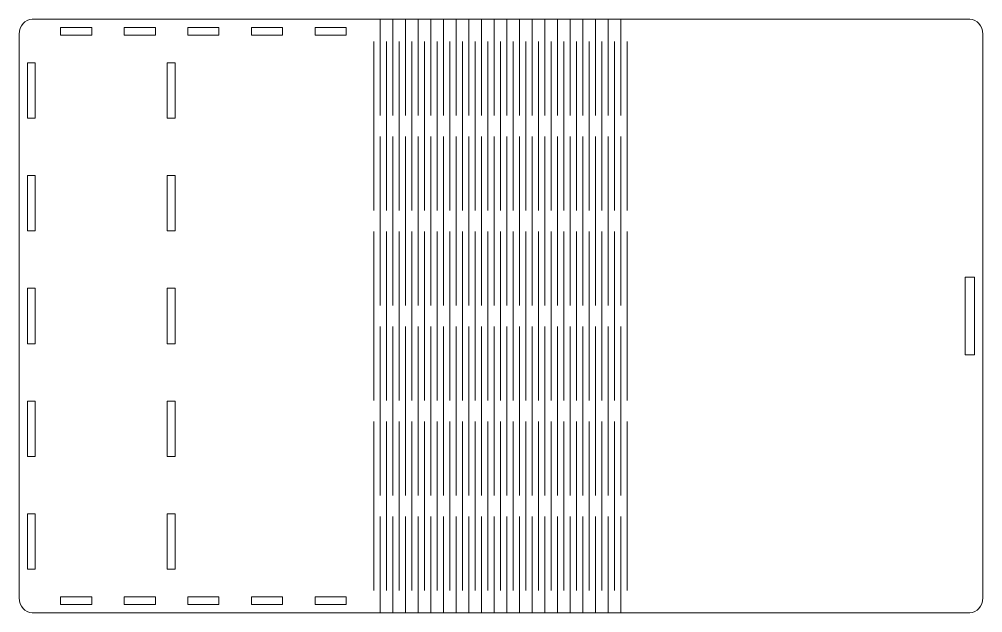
# Model space of a CAD drawing. Header units: millimetres. Extents: x -632 to 502, y -268 to 447.
# Drawn here: x -632 to -108, y 121 to 443 of the extents above; entities that cross this region are included whole.
import ezdxf

# ---------------------------------------------------------------- set-up
doc = ezdxf.new("R2010")
doc.units = ezdxf.units.MM
doc.header["$MEASUREMENT"] = 0
doc.layers.add('layer 1', color=7, linetype='Continuous')

msp = doc.modelspace()

# ---------------------------------------------------------------- linework, layer by layer
at = {"layer": 'layer 1', "color": 240, "lineweight": 9}
for points, knots in [([(-624.6779, 443.3076), (-624.6779, 443.3076), (-115.3675, 443.3076), (-115.3675, 443.3076), (-115.3675, 443.3076), (-111.5175, 443.3076), (-108.3675, 439.6979), (-108.3675, 435.287), (-108.3675, 435.287), (-108.3675, 435.287), (-108.3675, 296.6055), (-108.3675, 296.6055), (-108.3675, 296.6055), (-108.3675, 296.6055), (-108.3675, 129.1282), (-108.3675, 129.1282), (-108.3675, 129.1282), (-108.3675, 124.7173), (-111.5179, 121.1076), (-115.3675, 121.1076), (-115.3675, 121.1076), (-115.3675, 121.1076), (-624.6779, 121.1076), (-624.6779, 121.1076), (-624.6779, 121.1076), (-628.5275, 121.1076), (-631.6779, 124.7169), (-631.6779, 129.1282), (-631.6779, 129.1282), (-631.6779, 129.1282), (-631.6779, 313.2799), (-631.6779, 313.2799), (-631.6779, 313.2799), (-631.6779, 313.2799), (-631.6779, 435.287), (-631.6779, 435.287), (-631.6779, 435.287), (-631.6779, 439.6983), (-628.5279, 443.3076), (-624.6779, 443.3076)], [0, 0, 0, 0, 0.09090909, 0.09090909, 0.09090909, 0.09090909, 0.18181818, 0.18181818, 0.18181818, 0.18181818, 0.27272727, 0.27272727, 0.27272727, 0.27272727, 0.36363636, 0.36363636, 0.36363636, 0.36363636, 0.45454545, 0.45454545, 0.45454545, 0.45454545, 0.54545455, 0.54545455, 0.54545455, 0.54545455, 0.63636364, 0.63636364, 0.63636364, 0.63636364, 0.72727273, 0.72727273, 0.72727273, 0.72727273, 0.81818182, 0.81818182, 0.81818182, 0.81818182, 1, 1, 1, 1]), ([(-435.7204, 391.0589), (-435.7204, 391.0589), (-435.7204, 443.3076), (-435.7204, 443.3076), (-435.7204, 443.3076), (-435.7204, 443.3076), (-435.7204, 391.0589), (-435.7204, 391.0589)], [0, 0, 0, 0, 0.33333333, 0.33333333, 0.33333333, 0.33333333, 1, 1, 1, 1]), ([(-428.8352, 391.0589), (-428.8352, 391.0589), (-428.8352, 443.3076), (-428.8352, 443.3076), (-428.8352, 443.3076), (-428.8352, 443.3076), (-428.8352, 391.0589), (-428.8352, 391.0589)], [0, 0, 0, 0, 0.33333333, 0.33333333, 0.33333333, 0.33333333, 1, 1, 1, 1]), ([(-421.9499, 391.0589), (-421.9499, 391.0589), (-421.9499, 443.3076), (-421.9499, 443.3076), (-421.9499, 443.3076), (-421.9499, 443.3076), (-421.9499, 391.0589), (-421.9499, 391.0589)], [0, 0, 0, 0, 0.33333333, 0.33333333, 0.33333333, 0.33333333, 1, 1, 1, 1]), ([(-415.0647, 391.0589), (-415.0647, 391.0589), (-415.0647, 443.3076), (-415.0647, 443.3076), (-415.0647, 443.3076), (-415.0647, 443.3076), (-415.0647, 391.0589), (-415.0647, 391.0589)], [0, 0, 0, 0, 0.33333333, 0.33333333, 0.33333333, 0.33333333, 1, 1, 1, 1]), ([(-408.1794, 391.0589), (-408.1794, 391.0589), (-408.1794, 443.3076), (-408.1794, 443.3076), (-408.1794, 443.3076), (-408.1794, 443.3076), (-408.1794, 391.0589), (-408.1794, 391.0589)], [0, 0, 0, 0, 0.33333333, 0.33333333, 0.33333333, 0.33333333, 1, 1, 1, 1]), ([(-401.2942, 391.0589), (-401.2942, 391.0589), (-401.2942, 443.3076), (-401.2942, 443.3076), (-401.2942, 443.3076), (-401.2942, 443.3076), (-401.2942, 391.0589), (-401.2942, 391.0589)], [0, 0, 0, 0, 0.33333333, 0.33333333, 0.33333333, 0.33333333, 1, 1, 1, 1]), ([(-394.4088, 391.0589), (-394.4088, 391.0589), (-394.4088, 443.3076), (-394.4088, 443.3076), (-394.4088, 443.3076), (-394.4088, 443.3076), (-394.4088, 391.0589), (-394.4088, 391.0589)], [0, 0, 0, 0, 0.33333333, 0.33333333, 0.33333333, 0.33333333, 1, 1, 1, 1]), ([(-387.5236, 391.0589), (-387.5236, 391.0589), (-387.5236, 443.3076), (-387.5236, 443.3076), (-387.5236, 443.3076), (-387.5236, 443.3076), (-387.5236, 391.0589), (-387.5236, 391.0589)], [0, 0, 0, 0, 0.33333333, 0.33333333, 0.33333333, 0.33333333, 1, 1, 1, 1]), ([(-380.6383, 391.0589), (-380.6383, 391.0589), (-380.6383, 443.3076), (-380.6383, 443.3076), (-380.6383, 443.3076), (-380.6383, 443.3076), (-380.6383, 391.0589), (-380.6383, 391.0589)], [0, 0, 0, 0, 0.33333333, 0.33333333, 0.33333333, 0.33333333, 1, 1, 1, 1]), ([(-373.7531, 391.0589), (-373.7531, 391.0589), (-373.7531, 443.3076), (-373.7531, 443.3076), (-373.7531, 443.3076), (-373.7531, 443.3076), (-373.7531, 391.0589), (-373.7531, 391.0589)], [0, 0, 0, 0, 0.33333333, 0.33333333, 0.33333333, 0.33333333, 1, 1, 1, 1]), ([(-366.8679, 391.0589), (-366.8679, 391.0589), (-366.8679, 443.3076), (-366.8679, 443.3076), (-366.8679, 443.3076), (-366.8679, 443.3076), (-366.8679, 391.0589), (-366.8679, 391.0589)], [0, 0, 0, 0, 0.33333333, 0.33333333, 0.33333333, 0.33333333, 1, 1, 1, 1]), ([(-359.9826, 391.0589), (-359.9826, 391.0589), (-359.9826, 443.3076), (-359.9826, 443.3076), (-359.9826, 443.3076), (-359.9826, 443.3076), (-359.9826, 391.0589), (-359.9826, 391.0589)], [0, 0, 0, 0, 0.33333333, 0.33333333, 0.33333333, 0.33333333, 1, 1, 1, 1]), ([(-353.0974, 391.0589), (-353.0974, 391.0589), (-353.0974, 443.3076), (-353.0974, 443.3076), (-353.0974, 443.3076), (-353.0974, 443.3076), (-353.0974, 391.0589), (-353.0974, 391.0589)], [0, 0, 0, 0, 0.33333333, 0.33333333, 0.33333333, 0.33333333, 1, 1, 1, 1]), ([(-346.212, 391.0589), (-346.212, 391.0589), (-346.212, 443.3076), (-346.212, 443.3076), (-346.212, 443.3076), (-346.212, 443.3076), (-346.212, 391.0589), (-346.212, 391.0589)], [0, 0, 0, 0, 0.33333333, 0.33333333, 0.33333333, 0.33333333, 1, 1, 1, 1]), ([(-339.3268, 391.0589), (-339.3268, 391.0589), (-339.3268, 443.3076), (-339.3268, 443.3076), (-339.3268, 443.3076), (-339.3268, 443.3076), (-339.3268, 391.0589), (-339.3268, 391.0589)], [0, 0, 0, 0, 0.33333333, 0.33333333, 0.33333333, 0.33333333, 1, 1, 1, 1]), ([(-332.4415, 391.0589), (-332.4415, 391.0589), (-332.4415, 443.3076), (-332.4415, 443.3076), (-332.4415, 443.3076), (-332.4415, 443.3076), (-332.4415, 391.0589), (-332.4415, 391.0589)], [0, 0, 0, 0, 0.33333333, 0.33333333, 0.33333333, 0.33333333, 1, 1, 1, 1]), ([(-325.5563, 391.0589), (-325.5563, 391.0589), (-325.5563, 443.3076), (-325.5563, 443.3076), (-325.5563, 443.3076), (-325.5563, 443.3076), (-325.5563, 391.0589), (-325.5563, 391.0589)], [0, 0, 0, 0, 0.33333333, 0.33333333, 0.33333333, 0.33333333, 1, 1, 1, 1]), ([(-318.671, 391.0589), (-318.671, 391.0589), (-318.671, 443.3076), (-318.671, 443.3076), (-318.671, 443.3076), (-318.671, 443.3076), (-318.671, 391.0589), (-318.671, 391.0589)], [0, 0, 0, 0, 0.33333333, 0.33333333, 0.33333333, 0.33333333, 1, 1, 1, 1]), ([(-311.7858, 391.0589), (-311.7858, 391.0589), (-311.7858, 443.3076), (-311.7858, 443.3076), (-311.7858, 443.3076), (-311.7858, 443.3076), (-311.7858, 391.0589), (-311.7858, 391.0589)], [0, 0, 0, 0, 0.33333333, 0.33333333, 0.33333333, 0.33333333, 1, 1, 1, 1]), ([(-304.9006, 391.0589), (-304.9006, 391.0589), (-304.9006, 443.3076), (-304.9006, 443.3076), (-304.9006, 443.3076), (-304.9006, 443.3076), (-304.9006, 391.0589), (-304.9006, 391.0589)], [0, 0, 0, 0, 0.33333333, 0.33333333, 0.33333333, 0.33333333, 1, 1, 1, 1]), ([(-592.3099, 438.9076), (-592.3099, 438.9076), (-592.3099, 434.7076), (-592.3099, 434.7076), (-592.3099, 434.7076), (-592.3099, 434.7076), (-609.224, 434.7076), (-609.224, 434.7076), (-609.224, 434.7076), (-609.224, 434.7076), (-609.224, 438.9076), (-609.224, 438.9076), (-609.224, 438.9076), (-609.224, 438.9076), (-592.3099, 438.9076), (-592.3099, 438.9076)], [0, 0, 0, 0, 0.2, 0.2, 0.2, 0.2, 0.4, 0.4, 0.4, 0.4, 0.6, 0.6, 0.6, 0.6, 1, 1, 1, 1]), ([(-557.762, 438.9076), (-557.762, 438.9076), (-557.762, 434.7076), (-557.762, 434.7076), (-557.762, 434.7076), (-557.762, 434.7076), (-574.6761, 434.7076), (-574.6761, 434.7076), (-574.6761, 434.7076), (-574.6761, 434.7076), (-574.6761, 438.9076), (-574.6761, 438.9076), (-574.6761, 438.9076), (-574.6761, 438.9076), (-557.762, 438.9076), (-557.762, 438.9076)], [0, 0, 0, 0, 0.2, 0.2, 0.2, 0.2, 0.4, 0.4, 0.4, 0.4, 0.6, 0.6, 0.6, 0.6, 1, 1, 1, 1]), ([(-523.214, 438.9076), (-523.214, 438.9076), (-523.214, 434.7076), (-523.214, 434.7076), (-523.214, 434.7076), (-523.214, 434.7076), (-540.1281, 434.7076), (-540.1281, 434.7076), (-540.1281, 434.7076), (-540.1281, 434.7076), (-540.1281, 438.9076), (-540.1281, 438.9076), (-540.1281, 438.9076), (-540.1281, 438.9076), (-523.214, 438.9076), (-523.214, 438.9076)], [0, 0, 0, 0, 0.2, 0.2, 0.2, 0.2, 0.4, 0.4, 0.4, 0.4, 0.6, 0.6, 0.6, 0.6, 1, 1, 1, 1]), ([(-488.6661, 438.9076), (-488.6661, 438.9076), (-488.6661, 434.7076), (-488.6661, 434.7076), (-488.6661, 434.7076), (-488.6661, 434.7076), (-505.5802, 434.7076), (-505.5802, 434.7076), (-505.5802, 434.7076), (-505.5802, 434.7076), (-505.5802, 438.9076), (-505.5802, 438.9076), (-505.5802, 438.9076), (-505.5802, 438.9076), (-488.6661, 438.9076), (-488.6661, 438.9076)], [0, 0, 0, 0, 0.2, 0.2, 0.2, 0.2, 0.4, 0.4, 0.4, 0.4, 0.6, 0.6, 0.6, 0.6, 1, 1, 1, 1]), ([(-454.1181, 438.9076), (-454.1181, 438.9076), (-454.1181, 434.7076), (-454.1181, 434.7076), (-454.1181, 434.7076), (-454.1181, 434.7076), (-471.0322, 434.7076), (-471.0322, 434.7076), (-471.0322, 434.7076), (-471.0322, 434.7076), (-471.0322, 438.9076), (-471.0322, 438.9076), (-471.0322, 438.9076), (-471.0322, 438.9076), (-454.1181, 438.9076), (-454.1181, 438.9076)], [0, 0, 0, 0, 0.2, 0.2, 0.2, 0.2, 0.4, 0.4, 0.4, 0.4, 0.6, 0.6, 0.6, 0.6, 1, 1, 1, 1]), ([(-439.1631, 339.4978), (-439.1631, 339.4978), (-439.1631, 431.1621), (-439.1631, 431.1621), (-439.1631, 431.1621), (-439.1631, 431.1621), (-439.1631, 339.4978), (-439.1631, 339.4978)], [0, 0, 0, 0, 0.33333333, 0.33333333, 0.33333333, 0.33333333, 1, 1, 1, 1]), ([(-432.2778, 339.4978), (-432.2778, 339.4978), (-432.2778, 431.1621), (-432.2778, 431.1621), (-432.2778, 431.1621), (-432.2778, 431.1621), (-432.2778, 339.4978), (-432.2778, 339.4978)], [0, 0, 0, 0, 0.33333333, 0.33333333, 0.33333333, 0.33333333, 1, 1, 1, 1]), ([(-425.3926, 339.4978), (-425.3926, 339.4978), (-425.3926, 431.1621), (-425.3926, 431.1621), (-425.3926, 431.1621), (-425.3926, 431.1621), (-425.3926, 339.4978), (-425.3926, 339.4978)], [0, 0, 0, 0, 0.33333333, 0.33333333, 0.33333333, 0.33333333, 1, 1, 1, 1]), ([(-418.5073, 339.4978), (-418.5073, 339.4978), (-418.5073, 431.1621), (-418.5073, 431.1621), (-418.5073, 431.1621), (-418.5073, 431.1621), (-418.5073, 339.4978), (-418.5073, 339.4978)], [0, 0, 0, 0, 0.33333333, 0.33333333, 0.33333333, 0.33333333, 1, 1, 1, 1]), ([(-411.6221, 339.4978), (-411.6221, 339.4978), (-411.6221, 431.1621), (-411.6221, 431.1621), (-411.6221, 431.1621), (-411.6221, 431.1621), (-411.6221, 339.4978), (-411.6221, 339.4978)], [0, 0, 0, 0, 0.33333333, 0.33333333, 0.33333333, 0.33333333, 1, 1, 1, 1]), ([(-404.7368, 339.4978), (-404.7368, 339.4978), (-404.7368, 431.1621), (-404.7368, 431.1621), (-404.7368, 431.1621), (-404.7368, 431.1621), (-404.7368, 339.4978), (-404.7368, 339.4978)], [0, 0, 0, 0, 0.33333333, 0.33333333, 0.33333333, 0.33333333, 1, 1, 1, 1]), ([(-397.8516, 339.4978), (-397.8516, 339.4978), (-397.8516, 431.1621), (-397.8516, 431.1621), (-397.8516, 431.1621), (-397.8516, 431.1621), (-397.8516, 339.4978), (-397.8516, 339.4978)], [0, 0, 0, 0, 0.33333333, 0.33333333, 0.33333333, 0.33333333, 1, 1, 1, 1]), ([(-390.9662, 339.4978), (-390.9662, 339.4978), (-390.9662, 431.1621), (-390.9662, 431.1621), (-390.9662, 431.1621), (-390.9662, 431.1621), (-390.9662, 339.4978), (-390.9662, 339.4978)], [0, 0, 0, 0, 0.33333333, 0.33333333, 0.33333333, 0.33333333, 1, 1, 1, 1]), ([(-384.081, 339.4978), (-384.081, 339.4978), (-384.081, 431.1621), (-384.081, 431.1621), (-384.081, 431.1621), (-384.081, 431.1621), (-384.081, 339.4978), (-384.081, 339.4978)], [0, 0, 0, 0, 0.33333333, 0.33333333, 0.33333333, 0.33333333, 1, 1, 1, 1]), ([(-377.1957, 339.4978), (-377.1957, 339.4978), (-377.1957, 431.1621), (-377.1957, 431.1621), (-377.1957, 431.1621), (-377.1957, 431.1621), (-377.1957, 339.4978), (-377.1957, 339.4978)], [0, 0, 0, 0, 0.33333333, 0.33333333, 0.33333333, 0.33333333, 1, 1, 1, 1]), ([(-370.3105, 339.4978), (-370.3105, 339.4978), (-370.3105, 431.1621), (-370.3105, 431.1621), (-370.3105, 431.1621), (-370.3105, 431.1621), (-370.3105, 339.4978), (-370.3105, 339.4978)], [0, 0, 0, 0, 0.33333333, 0.33333333, 0.33333333, 0.33333333, 1, 1, 1, 1]), ([(-363.4253, 339.4978), (-363.4253, 339.4978), (-363.4253, 431.1621), (-363.4253, 431.1621), (-363.4253, 431.1621), (-363.4253, 431.1621), (-363.4253, 339.4978), (-363.4253, 339.4978)], [0, 0, 0, 0, 0.33333333, 0.33333333, 0.33333333, 0.33333333, 1, 1, 1, 1]), ([(-356.54, 339.4978), (-356.54, 339.4978), (-356.54, 431.1621), (-356.54, 431.1621), (-356.54, 431.1621), (-356.54, 431.1621), (-356.54, 339.4978), (-356.54, 339.4978)], [0, 0, 0, 0, 0.33333333, 0.33333333, 0.33333333, 0.33333333, 1, 1, 1, 1]), ([(-349.6548, 339.4978), (-349.6548, 339.4978), (-349.6548, 431.1621), (-349.6548, 431.1621), (-349.6548, 431.1621), (-349.6548, 431.1621), (-349.6548, 339.4978), (-349.6548, 339.4978)], [0, 0, 0, 0, 0.33333333, 0.33333333, 0.33333333, 0.33333333, 1, 1, 1, 1]), ([(-342.7694, 339.4978), (-342.7694, 339.4978), (-342.7694, 431.1621), (-342.7694, 431.1621), (-342.7694, 431.1621), (-342.7694, 431.1621), (-342.7694, 339.4978), (-342.7694, 339.4978)], [0, 0, 0, 0, 0.33333333, 0.33333333, 0.33333333, 0.33333333, 1, 1, 1, 1]), ([(-335.8842, 339.4978), (-335.8842, 339.4978), (-335.8842, 431.1621), (-335.8842, 431.1621), (-335.8842, 431.1621), (-335.8842, 431.1621), (-335.8842, 339.4978), (-335.8842, 339.4978)], [0, 0, 0, 0, 0.33333333, 0.33333333, 0.33333333, 0.33333333, 1, 1, 1, 1]), ([(-328.9989, 339.4978), (-328.9989, 339.4978), (-328.9989, 431.1621), (-328.9989, 431.1621), (-328.9989, 431.1621), (-328.9989, 431.1621), (-328.9989, 339.4978), (-328.9989, 339.4978)], [0, 0, 0, 0, 0.33333333, 0.33333333, 0.33333333, 0.33333333, 1, 1, 1, 1]), ([(-322.1137, 339.4978), (-322.1137, 339.4978), (-322.1137, 431.1621), (-322.1137, 431.1621), (-322.1137, 431.1621), (-322.1137, 431.1621), (-322.1137, 339.4978), (-322.1137, 339.4978)], [0, 0, 0, 0, 0.33333333, 0.33333333, 0.33333333, 0.33333333, 1, 1, 1, 1]), ([(-315.2284, 339.4978), (-315.2284, 339.4978), (-315.2284, 431.1621), (-315.2284, 431.1621), (-315.2284, 431.1621), (-315.2284, 431.1621), (-315.2284, 339.4978), (-315.2284, 339.4978)], [0, 0, 0, 0, 0.33333333, 0.33333333, 0.33333333, 0.33333333, 1, 1, 1, 1]), ([(-308.3432, 339.4978), (-308.3432, 339.4978), (-308.3432, 431.1621), (-308.3432, 431.1621), (-308.3432, 431.1621), (-308.3432, 431.1621), (-308.3432, 339.4978), (-308.3432, 339.4978)], [0, 0, 0, 0, 0.33333333, 0.33333333, 0.33333333, 0.33333333, 1, 1, 1, 1]), ([(-301.4579, 339.4978), (-301.4579, 339.4978), (-301.4579, 431.1621), (-301.4579, 431.1621), (-301.4579, 431.1621), (-301.4579, 431.1621), (-301.4579, 339.4978), (-301.4579, 339.4978)], [0, 0, 0, 0, 0.33333333, 0.33333333, 0.33333333, 0.33333333, 1, 1, 1, 1]), ([(-627.2779, 419.7076), (-627.2779, 419.7076), (-623.0779, 419.7076), (-623.0779, 419.7076), (-623.0779, 419.7076), (-623.0779, 419.7076), (-623.0779, 389.593), (-623.0779, 389.593), (-623.0779, 389.593), (-623.0779, 389.593), (-627.2779, 389.593), (-627.2779, 389.593), (-627.2779, 389.593), (-627.2779, 389.593), (-627.2779, 419.7076), (-627.2779, 419.7076)], [0, 0, 0, 0, 0.2, 0.2, 0.2, 0.2, 0.4, 0.4, 0.4, 0.4, 0.6, 0.6, 0.6, 0.6, 1, 1, 1, 1]), ([(-551.2749, 419.7076), (-551.2749, 419.7076), (-547.0749, 419.7076), (-547.0749, 419.7076), (-547.0749, 419.7076), (-547.0749, 419.7076), (-547.0749, 389.593), (-547.0749, 389.593), (-547.0749, 389.593), (-547.0749, 389.593), (-551.2749, 389.593), (-551.2749, 389.593), (-551.2749, 389.593), (-551.2749, 389.593), (-551.2749, 419.7076), (-551.2749, 419.7076)], [0, 0, 0, 0, 0.2, 0.2, 0.2, 0.2, 0.4, 0.4, 0.4, 0.4, 0.6, 0.6, 0.6, 0.6, 1, 1, 1, 1]), ([(-435.7204, 287.9366), (-435.7204, 287.9366), (-435.7204, 379.6009), (-435.7204, 379.6009), (-435.7204, 379.6009), (-435.7204, 379.6009), (-435.7204, 287.9366), (-435.7204, 287.9366)], [0, 0, 0, 0, 0.33333333, 0.33333333, 0.33333333, 0.33333333, 1, 1, 1, 1]), ([(-428.8352, 287.9366), (-428.8352, 287.9366), (-428.8352, 379.6009), (-428.8352, 379.6009), (-428.8352, 379.6009), (-428.8352, 379.6009), (-428.8352, 287.9366), (-428.8352, 287.9366)], [0, 0, 0, 0, 0.33333333, 0.33333333, 0.33333333, 0.33333333, 1, 1, 1, 1]), ([(-421.9499, 287.9366), (-421.9499, 287.9366), (-421.9499, 379.6009), (-421.9499, 379.6009), (-421.9499, 379.6009), (-421.9499, 379.6009), (-421.9499, 287.9366), (-421.9499, 287.9366)], [0, 0, 0, 0, 0.33333333, 0.33333333, 0.33333333, 0.33333333, 1, 1, 1, 1]), ([(-415.0647, 287.9366), (-415.0647, 287.9366), (-415.0647, 379.6009), (-415.0647, 379.6009), (-415.0647, 379.6009), (-415.0647, 379.6009), (-415.0647, 287.9366), (-415.0647, 287.9366)], [0, 0, 0, 0, 0.33333333, 0.33333333, 0.33333333, 0.33333333, 1, 1, 1, 1]), ([(-408.1794, 287.9366), (-408.1794, 287.9366), (-408.1794, 379.6009), (-408.1794, 379.6009), (-408.1794, 379.6009), (-408.1794, 379.6009), (-408.1794, 287.9366), (-408.1794, 287.9366)], [0, 0, 0, 0, 0.33333333, 0.33333333, 0.33333333, 0.33333333, 1, 1, 1, 1]), ([(-401.2942, 287.9366), (-401.2942, 287.9366), (-401.2942, 379.6009), (-401.2942, 379.6009), (-401.2942, 379.6009), (-401.2942, 379.6009), (-401.2942, 287.9366), (-401.2942, 287.9366)], [0, 0, 0, 0, 0.33333333, 0.33333333, 0.33333333, 0.33333333, 1, 1, 1, 1]), ([(-394.4088, 287.9366), (-394.4088, 287.9366), (-394.4088, 379.6009), (-394.4088, 379.6009), (-394.4088, 379.6009), (-394.4088, 379.6009), (-394.4088, 287.9366), (-394.4088, 287.9366)], [0, 0, 0, 0, 0.33333333, 0.33333333, 0.33333333, 0.33333333, 1, 1, 1, 1]), ([(-387.5236, 287.9366), (-387.5236, 287.9366), (-387.5236, 379.6009), (-387.5236, 379.6009), (-387.5236, 379.6009), (-387.5236, 379.6009), (-387.5236, 287.9366), (-387.5236, 287.9366)], [0, 0, 0, 0, 0.33333333, 0.33333333, 0.33333333, 0.33333333, 1, 1, 1, 1]), ([(-380.6383, 287.9366), (-380.6383, 287.9366), (-380.6383, 379.6009), (-380.6383, 379.6009), (-380.6383, 379.6009), (-380.6383, 379.6009), (-380.6383, 287.9366), (-380.6383, 287.9366)], [0, 0, 0, 0, 0.33333333, 0.33333333, 0.33333333, 0.33333333, 1, 1, 1, 1]), ([(-373.7531, 287.9366), (-373.7531, 287.9366), (-373.7531, 379.6009), (-373.7531, 379.6009), (-373.7531, 379.6009), (-373.7531, 379.6009), (-373.7531, 287.9366), (-373.7531, 287.9366)], [0, 0, 0, 0, 0.33333333, 0.33333333, 0.33333333, 0.33333333, 1, 1, 1, 1]), ([(-366.8679, 287.9366), (-366.8679, 287.9366), (-366.8679, 379.6009), (-366.8679, 379.6009), (-366.8679, 379.6009), (-366.8679, 379.6009), (-366.8679, 287.9366), (-366.8679, 287.9366)], [0, 0, 0, 0, 0.33333333, 0.33333333, 0.33333333, 0.33333333, 1, 1, 1, 1]), ([(-359.9826, 287.9366), (-359.9826, 287.9366), (-359.9826, 379.6009), (-359.9826, 379.6009), (-359.9826, 379.6009), (-359.9826, 379.6009), (-359.9826, 287.9366), (-359.9826, 287.9366)], [0, 0, 0, 0, 0.33333333, 0.33333333, 0.33333333, 0.33333333, 1, 1, 1, 1]), ([(-353.0974, 287.9366), (-353.0974, 287.9366), (-353.0974, 379.6009), (-353.0974, 379.6009), (-353.0974, 379.6009), (-353.0974, 379.6009), (-353.0974, 287.9366), (-353.0974, 287.9366)], [0, 0, 0, 0, 0.33333333, 0.33333333, 0.33333333, 0.33333333, 1, 1, 1, 1]), ([(-346.212, 287.9366), (-346.212, 287.9366), (-346.212, 379.6009), (-346.212, 379.6009), (-346.212, 379.6009), (-346.212, 379.6009), (-346.212, 287.9366), (-346.212, 287.9366)], [0, 0, 0, 0, 0.33333333, 0.33333333, 0.33333333, 0.33333333, 1, 1, 1, 1]), ([(-339.3268, 287.9366), (-339.3268, 287.9366), (-339.3268, 379.6009), (-339.3268, 379.6009), (-339.3268, 379.6009), (-339.3268, 379.6009), (-339.3268, 287.9366), (-339.3268, 287.9366)], [0, 0, 0, 0, 0.33333333, 0.33333333, 0.33333333, 0.33333333, 1, 1, 1, 1]), ([(-332.4415, 287.9366), (-332.4415, 287.9366), (-332.4415, 379.6009), (-332.4415, 379.6009), (-332.4415, 379.6009), (-332.4415, 379.6009), (-332.4415, 287.9366), (-332.4415, 287.9366)], [0, 0, 0, 0, 0.33333333, 0.33333333, 0.33333333, 0.33333333, 1, 1, 1, 1]), ([(-325.5563, 287.9366), (-325.5563, 287.9366), (-325.5563, 379.6009), (-325.5563, 379.6009), (-325.5563, 379.6009), (-325.5563, 379.6009), (-325.5563, 287.9366), (-325.5563, 287.9366)], [0, 0, 0, 0, 0.33333333, 0.33333333, 0.33333333, 0.33333333, 1, 1, 1, 1]), ([(-318.671, 287.9366), (-318.671, 287.9366), (-318.671, 379.6009), (-318.671, 379.6009), (-318.671, 379.6009), (-318.671, 379.6009), (-318.671, 287.9366), (-318.671, 287.9366)], [0, 0, 0, 0, 0.33333333, 0.33333333, 0.33333333, 0.33333333, 1, 1, 1, 1]), ([(-311.7858, 287.9366), (-311.7858, 287.9366), (-311.7858, 379.6009), (-311.7858, 379.6009), (-311.7858, 379.6009), (-311.7858, 379.6009), (-311.7858, 287.9366), (-311.7858, 287.9366)], [0, 0, 0, 0, 0.33333333, 0.33333333, 0.33333333, 0.33333333, 1, 1, 1, 1]), ([(-304.9006, 287.9366), (-304.9006, 287.9366), (-304.9006, 379.6009), (-304.9006, 379.6009), (-304.9006, 379.6009), (-304.9006, 379.6009), (-304.9006, 287.9366), (-304.9006, 287.9366)], [0, 0, 0, 0, 0.33333333, 0.33333333, 0.33333333, 0.33333333, 1, 1, 1, 1]), ([(-627.2779, 358.4863), (-627.2779, 358.4863), (-623.0779, 358.4863), (-623.0779, 358.4863), (-623.0779, 358.4863), (-623.0779, 358.4863), (-623.0779, 328.3717), (-623.0779, 328.3717), (-623.0779, 328.3717), (-623.0779, 328.3717), (-627.2779, 328.3717), (-627.2779, 328.3717), (-627.2779, 328.3717), (-627.2779, 328.3717), (-627.2779, 358.4863), (-627.2779, 358.4863)], [0, 0, 0, 0, 0.2, 0.2, 0.2, 0.2, 0.4, 0.4, 0.4, 0.4, 0.6, 0.6, 0.6, 0.6, 1, 1, 1, 1]), ([(-551.2749, 358.4863), (-551.2749, 358.4863), (-547.0749, 358.4863), (-547.0749, 358.4863), (-547.0749, 358.4863), (-547.0749, 358.4863), (-547.0749, 328.3717), (-547.0749, 328.3717), (-547.0749, 328.3717), (-547.0749, 328.3717), (-551.2749, 328.3717), (-551.2749, 328.3717), (-551.2749, 328.3717), (-551.2749, 328.3717), (-551.2749, 358.4863), (-551.2749, 358.4863)], [0, 0, 0, 0, 0.2, 0.2, 0.2, 0.2, 0.4, 0.4, 0.4, 0.4, 0.6, 0.6, 0.6, 0.6, 1, 1, 1, 1]), ([(-439.1631, 236.3754), (-439.1631, 236.3754), (-439.1631, 328.0397), (-439.1631, 328.0397), (-439.1631, 328.0397), (-439.1631, 328.0397), (-439.1631, 236.3754), (-439.1631, 236.3754)], [0, 0, 0, 0, 0.33333333, 0.33333333, 0.33333333, 0.33333333, 1, 1, 1, 1]), ([(-432.2778, 236.3754), (-432.2778, 236.3754), (-432.2778, 328.0397), (-432.2778, 328.0397), (-432.2778, 328.0397), (-432.2778, 328.0397), (-432.2778, 236.3754), (-432.2778, 236.3754)], [0, 0, 0, 0, 0.33333333, 0.33333333, 0.33333333, 0.33333333, 1, 1, 1, 1]), ([(-425.3926, 236.3754), (-425.3926, 236.3754), (-425.3926, 328.0397), (-425.3926, 328.0397), (-425.3926, 328.0397), (-425.3926, 328.0397), (-425.3926, 236.3754), (-425.3926, 236.3754)], [0, 0, 0, 0, 0.33333333, 0.33333333, 0.33333333, 0.33333333, 1, 1, 1, 1]), ([(-418.5073, 236.3754), (-418.5073, 236.3754), (-418.5073, 328.0397), (-418.5073, 328.0397), (-418.5073, 328.0397), (-418.5073, 328.0397), (-418.5073, 236.3754), (-418.5073, 236.3754)], [0, 0, 0, 0, 0.33333333, 0.33333333, 0.33333333, 0.33333333, 1, 1, 1, 1]), ([(-411.6221, 236.3754), (-411.6221, 236.3754), (-411.6221, 328.0397), (-411.6221, 328.0397), (-411.6221, 328.0397), (-411.6221, 328.0397), (-411.6221, 236.3754), (-411.6221, 236.3754)], [0, 0, 0, 0, 0.33333333, 0.33333333, 0.33333333, 0.33333333, 1, 1, 1, 1]), ([(-404.7368, 236.3754), (-404.7368, 236.3754), (-404.7368, 328.0397), (-404.7368, 328.0397), (-404.7368, 328.0397), (-404.7368, 328.0397), (-404.7368, 236.3754), (-404.7368, 236.3754)], [0, 0, 0, 0, 0.33333333, 0.33333333, 0.33333333, 0.33333333, 1, 1, 1, 1]), ([(-397.8516, 236.3754), (-397.8516, 236.3754), (-397.8516, 328.0397), (-397.8516, 328.0397), (-397.8516, 328.0397), (-397.8516, 328.0397), (-397.8516, 236.3754), (-397.8516, 236.3754)], [0, 0, 0, 0, 0.33333333, 0.33333333, 0.33333333, 0.33333333, 1, 1, 1, 1]), ([(-390.9662, 236.3754), (-390.9662, 236.3754), (-390.9662, 328.0397), (-390.9662, 328.0397), (-390.9662, 328.0397), (-390.9662, 328.0397), (-390.9662, 236.3754), (-390.9662, 236.3754)], [0, 0, 0, 0, 0.33333333, 0.33333333, 0.33333333, 0.33333333, 1, 1, 1, 1]), ([(-384.081, 236.3754), (-384.081, 236.3754), (-384.081, 328.0397), (-384.081, 328.0397), (-384.081, 328.0397), (-384.081, 328.0397), (-384.081, 236.3754), (-384.081, 236.3754)], [0, 0, 0, 0, 0.33333333, 0.33333333, 0.33333333, 0.33333333, 1, 1, 1, 1]), ([(-377.1957, 236.3754), (-377.1957, 236.3754), (-377.1957, 328.0397), (-377.1957, 328.0397), (-377.1957, 328.0397), (-377.1957, 328.0397), (-377.1957, 236.3754), (-377.1957, 236.3754)], [0, 0, 0, 0, 0.33333333, 0.33333333, 0.33333333, 0.33333333, 1, 1, 1, 1]), ([(-370.3105, 236.3754), (-370.3105, 236.3754), (-370.3105, 328.0397), (-370.3105, 328.0397), (-370.3105, 328.0397), (-370.3105, 328.0397), (-370.3105, 236.3754), (-370.3105, 236.3754)], [0, 0, 0, 0, 0.33333333, 0.33333333, 0.33333333, 0.33333333, 1, 1, 1, 1]), ([(-363.4253, 236.3754), (-363.4253, 236.3754), (-363.4253, 328.0397), (-363.4253, 328.0397), (-363.4253, 328.0397), (-363.4253, 328.0397), (-363.4253, 236.3754), (-363.4253, 236.3754)], [0, 0, 0, 0, 0.33333333, 0.33333333, 0.33333333, 0.33333333, 1, 1, 1, 1]), ([(-356.54, 236.3754), (-356.54, 236.3754), (-356.54, 328.0397), (-356.54, 328.0397), (-356.54, 328.0397), (-356.54, 328.0397), (-356.54, 236.3754), (-356.54, 236.3754)], [0, 0, 0, 0, 0.33333333, 0.33333333, 0.33333333, 0.33333333, 1, 1, 1, 1]), ([(-349.6548, 236.3754), (-349.6548, 236.3754), (-349.6548, 328.0397), (-349.6548, 328.0397), (-349.6548, 328.0397), (-349.6548, 328.0397), (-349.6548, 236.3754), (-349.6548, 236.3754)], [0, 0, 0, 0, 0.33333333, 0.33333333, 0.33333333, 0.33333333, 1, 1, 1, 1]), ([(-342.7694, 236.3754), (-342.7694, 236.3754), (-342.7694, 328.0397), (-342.7694, 328.0397), (-342.7694, 328.0397), (-342.7694, 328.0397), (-342.7694, 236.3754), (-342.7694, 236.3754)], [0, 0, 0, 0, 0.33333333, 0.33333333, 0.33333333, 0.33333333, 1, 1, 1, 1]), ([(-335.8842, 236.3754), (-335.8842, 236.3754), (-335.8842, 328.0397), (-335.8842, 328.0397), (-335.8842, 328.0397), (-335.8842, 328.0397), (-335.8842, 236.3754), (-335.8842, 236.3754)], [0, 0, 0, 0, 0.33333333, 0.33333333, 0.33333333, 0.33333333, 1, 1, 1, 1]), ([(-328.9989, 236.3754), (-328.9989, 236.3754), (-328.9989, 328.0397), (-328.9989, 328.0397), (-328.9989, 328.0397), (-328.9989, 328.0397), (-328.9989, 236.3754), (-328.9989, 236.3754)], [0, 0, 0, 0, 0.33333333, 0.33333333, 0.33333333, 0.33333333, 1, 1, 1, 1]), ([(-322.1137, 236.3754), (-322.1137, 236.3754), (-322.1137, 328.0397), (-322.1137, 328.0397), (-322.1137, 328.0397), (-322.1137, 328.0397), (-322.1137, 236.3754), (-322.1137, 236.3754)], [0, 0, 0, 0, 0.33333333, 0.33333333, 0.33333333, 0.33333333, 1, 1, 1, 1]), ([(-315.2284, 236.3754), (-315.2284, 236.3754), (-315.2284, 328.0397), (-315.2284, 328.0397), (-315.2284, 328.0397), (-315.2284, 328.0397), (-315.2284, 236.3754), (-315.2284, 236.3754)], [0, 0, 0, 0, 0.33333333, 0.33333333, 0.33333333, 0.33333333, 1, 1, 1, 1]), ([(-308.3432, 236.3754), (-308.3432, 236.3754), (-308.3432, 328.0397), (-308.3432, 328.0397), (-308.3432, 328.0397), (-308.3432, 328.0397), (-308.3432, 236.3754), (-308.3432, 236.3754)], [0, 0, 0, 0, 0.33333333, 0.33333333, 0.33333333, 0.33333333, 1, 1, 1, 1]), ([(-301.4579, 236.3754), (-301.4579, 236.3754), (-301.4579, 328.0397), (-301.4579, 328.0397), (-301.4579, 328.0397), (-301.4579, 328.0397), (-301.4579, 236.3754), (-301.4579, 236.3754)], [0, 0, 0, 0, 0.33333333, 0.33333333, 0.33333333, 0.33333333, 1, 1, 1, 1]), ([(-112.8675, 261.0635), (-112.8675, 261.0635), (-117.8675, 261.0635), (-117.8675, 261.0635), (-117.8675, 261.0635), (-117.8675, 261.0635), (-117.8675, 303.3517), (-117.8675, 303.3517), (-117.8675, 303.3517), (-117.8675, 303.3517), (-112.8675, 303.3517), (-112.8675, 303.3517), (-112.8675, 303.3517), (-112.8675, 303.3517), (-112.8675, 261.0635), (-112.8675, 261.0635)], [0, 0, 0, 0, 0.2, 0.2, 0.2, 0.2, 0.4, 0.4, 0.4, 0.4, 0.6, 0.6, 0.6, 0.6, 1, 1, 1, 1]), ([(-627.2779, 297.2649), (-627.2779, 297.2649), (-623.0779, 297.2649), (-623.0779, 297.2649), (-623.0779, 297.2649), (-623.0779, 297.2649), (-623.0779, 267.1503), (-623.0779, 267.1503), (-623.0779, 267.1503), (-623.0779, 267.1503), (-627.2779, 267.1503), (-627.2779, 267.1503), (-627.2779, 267.1503), (-627.2779, 267.1503), (-627.2779, 297.2649), (-627.2779, 297.2649)], [0, 0, 0, 0, 0.2, 0.2, 0.2, 0.2, 0.4, 0.4, 0.4, 0.4, 0.6, 0.6, 0.6, 0.6, 1, 1, 1, 1]), ([(-551.2749, 297.2649), (-551.2749, 297.2649), (-547.0749, 297.2649), (-547.0749, 297.2649), (-547.0749, 297.2649), (-547.0749, 297.2649), (-547.0749, 267.1503), (-547.0749, 267.1503), (-547.0749, 267.1503), (-547.0749, 267.1503), (-551.2749, 267.1503), (-551.2749, 267.1503), (-551.2749, 267.1503), (-551.2749, 267.1503), (-551.2749, 297.2649), (-551.2749, 297.2649)], [0, 0, 0, 0, 0.2, 0.2, 0.2, 0.2, 0.4, 0.4, 0.4, 0.4, 0.6, 0.6, 0.6, 0.6, 1, 1, 1, 1]), ([(-435.7204, 184.8143), (-435.7204, 184.8143), (-435.7204, 276.4786), (-435.7204, 276.4786), (-435.7204, 276.4786), (-435.7204, 276.4786), (-435.7204, 184.8143), (-435.7204, 184.8143)], [0, 0, 0, 0, 0.33333333, 0.33333333, 0.33333333, 0.33333333, 1, 1, 1, 1]), ([(-428.8352, 184.8143), (-428.8352, 184.8143), (-428.8352, 276.4786), (-428.8352, 276.4786), (-428.8352, 276.4786), (-428.8352, 276.4786), (-428.8352, 184.8143), (-428.8352, 184.8143)], [0, 0, 0, 0, 0.33333333, 0.33333333, 0.33333333, 0.33333333, 1, 1, 1, 1]), ([(-421.9499, 184.8143), (-421.9499, 184.8143), (-421.9499, 276.4786), (-421.9499, 276.4786), (-421.9499, 276.4786), (-421.9499, 276.4786), (-421.9499, 184.8143), (-421.9499, 184.8143)], [0, 0, 0, 0, 0.33333333, 0.33333333, 0.33333333, 0.33333333, 1, 1, 1, 1]), ([(-415.0647, 184.8143), (-415.0647, 184.8143), (-415.0647, 276.4786), (-415.0647, 276.4786), (-415.0647, 276.4786), (-415.0647, 276.4786), (-415.0647, 184.8143), (-415.0647, 184.8143)], [0, 0, 0, 0, 0.33333333, 0.33333333, 0.33333333, 0.33333333, 1, 1, 1, 1]), ([(-408.1794, 184.8143), (-408.1794, 184.8143), (-408.1794, 276.4786), (-408.1794, 276.4786), (-408.1794, 276.4786), (-408.1794, 276.4786), (-408.1794, 184.8143), (-408.1794, 184.8143)], [0, 0, 0, 0, 0.33333333, 0.33333333, 0.33333333, 0.33333333, 1, 1, 1, 1]), ([(-401.2942, 184.8143), (-401.2942, 184.8143), (-401.2942, 276.4786), (-401.2942, 276.4786), (-401.2942, 276.4786), (-401.2942, 276.4786), (-401.2942, 184.8143), (-401.2942, 184.8143)], [0, 0, 0, 0, 0.33333333, 0.33333333, 0.33333333, 0.33333333, 1, 1, 1, 1]), ([(-394.4088, 184.8143), (-394.4088, 184.8143), (-394.4088, 276.4786), (-394.4088, 276.4786), (-394.4088, 276.4786), (-394.4088, 276.4786), (-394.4088, 184.8143), (-394.4088, 184.8143)], [0, 0, 0, 0, 0.33333333, 0.33333333, 0.33333333, 0.33333333, 1, 1, 1, 1]), ([(-387.5236, 184.8143), (-387.5236, 184.8143), (-387.5236, 276.4786), (-387.5236, 276.4786), (-387.5236, 276.4786), (-387.5236, 276.4786), (-387.5236, 184.8143), (-387.5236, 184.8143)], [0, 0, 0, 0, 0.33333333, 0.33333333, 0.33333333, 0.33333333, 1, 1, 1, 1]), ([(-380.6383, 184.8143), (-380.6383, 184.8143), (-380.6383, 276.4786), (-380.6383, 276.4786), (-380.6383, 276.4786), (-380.6383, 276.4786), (-380.6383, 184.8143), (-380.6383, 184.8143)], [0, 0, 0, 0, 0.33333333, 0.33333333, 0.33333333, 0.33333333, 1, 1, 1, 1]), ([(-373.7531, 184.8143), (-373.7531, 184.8143), (-373.7531, 276.4786), (-373.7531, 276.4786), (-373.7531, 276.4786), (-373.7531, 276.4786), (-373.7531, 184.8143), (-373.7531, 184.8143)], [0, 0, 0, 0, 0.33333333, 0.33333333, 0.33333333, 0.33333333, 1, 1, 1, 1]), ([(-366.8679, 184.8143), (-366.8679, 184.8143), (-366.8679, 276.4786), (-366.8679, 276.4786), (-366.8679, 276.4786), (-366.8679, 276.4786), (-366.8679, 184.8143), (-366.8679, 184.8143)], [0, 0, 0, 0, 0.33333333, 0.33333333, 0.33333333, 0.33333333, 1, 1, 1, 1]), ([(-359.9826, 184.8143), (-359.9826, 184.8143), (-359.9826, 276.4786), (-359.9826, 276.4786), (-359.9826, 276.4786), (-359.9826, 276.4786), (-359.9826, 184.8143), (-359.9826, 184.8143)], [0, 0, 0, 0, 0.33333333, 0.33333333, 0.33333333, 0.33333333, 1, 1, 1, 1]), ([(-353.0974, 184.8143), (-353.0974, 184.8143), (-353.0974, 276.4786), (-353.0974, 276.4786), (-353.0974, 276.4786), (-353.0974, 276.4786), (-353.0974, 184.8143), (-353.0974, 184.8143)], [0, 0, 0, 0, 0.33333333, 0.33333333, 0.33333333, 0.33333333, 1, 1, 1, 1]), ([(-346.212, 184.8143), (-346.212, 184.8143), (-346.212, 276.4786), (-346.212, 276.4786), (-346.212, 276.4786), (-346.212, 276.4786), (-346.212, 184.8143), (-346.212, 184.8143)], [0, 0, 0, 0, 0.33333333, 0.33333333, 0.33333333, 0.33333333, 1, 1, 1, 1]), ([(-339.3268, 184.8143), (-339.3268, 184.8143), (-339.3268, 276.4786), (-339.3268, 276.4786), (-339.3268, 276.4786), (-339.3268, 276.4786), (-339.3268, 184.8143), (-339.3268, 184.8143)], [0, 0, 0, 0, 0.33333333, 0.33333333, 0.33333333, 0.33333333, 1, 1, 1, 1]), ([(-332.4415, 184.8143), (-332.4415, 184.8143), (-332.4415, 276.4786), (-332.4415, 276.4786), (-332.4415, 276.4786), (-332.4415, 276.4786), (-332.4415, 184.8143), (-332.4415, 184.8143)], [0, 0, 0, 0, 0.33333333, 0.33333333, 0.33333333, 0.33333333, 1, 1, 1, 1]), ([(-325.5563, 184.8143), (-325.5563, 184.8143), (-325.5563, 276.4786), (-325.5563, 276.4786), (-325.5563, 276.4786), (-325.5563, 276.4786), (-325.5563, 184.8143), (-325.5563, 184.8143)], [0, 0, 0, 0, 0.33333333, 0.33333333, 0.33333333, 0.33333333, 1, 1, 1, 1]), ([(-318.671, 184.8143), (-318.671, 184.8143), (-318.671, 276.4786), (-318.671, 276.4786), (-318.671, 276.4786), (-318.671, 276.4786), (-318.671, 184.8143), (-318.671, 184.8143)], [0, 0, 0, 0, 0.33333333, 0.33333333, 0.33333333, 0.33333333, 1, 1, 1, 1]), ([(-311.7858, 184.8143), (-311.7858, 184.8143), (-311.7858, 276.4786), (-311.7858, 276.4786), (-311.7858, 276.4786), (-311.7858, 276.4786), (-311.7858, 184.8143), (-311.7858, 184.8143)], [0, 0, 0, 0, 0.33333333, 0.33333333, 0.33333333, 0.33333333, 1, 1, 1, 1]), ([(-304.9006, 184.8143), (-304.9006, 184.8143), (-304.9006, 276.4786), (-304.9006, 276.4786), (-304.9006, 276.4786), (-304.9006, 276.4786), (-304.9006, 184.8143), (-304.9006, 184.8143)], [0, 0, 0, 0, 0.33333333, 0.33333333, 0.33333333, 0.33333333, 1, 1, 1, 1]), ([(-627.2779, 236.0435), (-627.2779, 236.0435), (-623.0779, 236.0435), (-623.0779, 236.0435), (-623.0779, 236.0435), (-623.0779, 236.0435), (-623.0779, 205.9289), (-623.0779, 205.9289), (-623.0779, 205.9289), (-623.0779, 205.9289), (-627.2779, 205.9289), (-627.2779, 205.9289), (-627.2779, 205.9289), (-627.2779, 205.9289), (-627.2779, 236.0435), (-627.2779, 236.0435)], [0, 0, 0, 0, 0.2, 0.2, 0.2, 0.2, 0.4, 0.4, 0.4, 0.4, 0.6, 0.6, 0.6, 0.6, 1, 1, 1, 1]), ([(-551.2749, 236.0435), (-551.2749, 236.0435), (-547.0749, 236.0435), (-547.0749, 236.0435), (-547.0749, 236.0435), (-547.0749, 236.0435), (-547.0749, 205.9289), (-547.0749, 205.9289), (-547.0749, 205.9289), (-547.0749, 205.9289), (-551.2749, 205.9289), (-551.2749, 205.9289), (-551.2749, 205.9289), (-551.2749, 205.9289), (-551.2749, 236.0435), (-551.2749, 236.0435)], [0, 0, 0, 0, 0.2, 0.2, 0.2, 0.2, 0.4, 0.4, 0.4, 0.4, 0.6, 0.6, 0.6, 0.6, 1, 1, 1, 1]), ([(-439.1631, 133.2531), (-439.1631, 133.2531), (-439.1631, 224.9174), (-439.1631, 224.9174), (-439.1631, 224.9174), (-439.1631, 224.9174), (-439.1631, 133.2531), (-439.1631, 133.2531)], [0, 0, 0, 0, 0.33333333, 0.33333333, 0.33333333, 0.33333333, 1, 1, 1, 1]), ([(-432.2778, 133.2531), (-432.2778, 133.2531), (-432.2778, 224.9174), (-432.2778, 224.9174), (-432.2778, 224.9174), (-432.2778, 224.9174), (-432.2778, 133.2531), (-432.2778, 133.2531)], [0, 0, 0, 0, 0.33333333, 0.33333333, 0.33333333, 0.33333333, 1, 1, 1, 1]), ([(-425.3926, 133.2531), (-425.3926, 133.2531), (-425.3926, 224.9174), (-425.3926, 224.9174), (-425.3926, 224.9174), (-425.3926, 224.9174), (-425.3926, 133.2531), (-425.3926, 133.2531)], [0, 0, 0, 0, 0.33333333, 0.33333333, 0.33333333, 0.33333333, 1, 1, 1, 1]), ([(-418.5073, 133.2531), (-418.5073, 133.2531), (-418.5073, 224.9174), (-418.5073, 224.9174), (-418.5073, 224.9174), (-418.5073, 224.9174), (-418.5073, 133.2531), (-418.5073, 133.2531)], [0, 0, 0, 0, 0.33333333, 0.33333333, 0.33333333, 0.33333333, 1, 1, 1, 1]), ([(-411.6221, 133.2531), (-411.6221, 133.2531), (-411.6221, 224.9174), (-411.6221, 224.9174), (-411.6221, 224.9174), (-411.6221, 224.9174), (-411.6221, 133.2531), (-411.6221, 133.2531)], [0, 0, 0, 0, 0.33333333, 0.33333333, 0.33333333, 0.33333333, 1, 1, 1, 1]), ([(-404.7368, 133.2531), (-404.7368, 133.2531), (-404.7368, 224.9174), (-404.7368, 224.9174), (-404.7368, 224.9174), (-404.7368, 224.9174), (-404.7368, 133.2531), (-404.7368, 133.2531)], [0, 0, 0, 0, 0.33333333, 0.33333333, 0.33333333, 0.33333333, 1, 1, 1, 1]), ([(-397.8516, 133.2531), (-397.8516, 133.2531), (-397.8516, 224.9174), (-397.8516, 224.9174), (-397.8516, 224.9174), (-397.8516, 224.9174), (-397.8516, 133.2531), (-397.8516, 133.2531)], [0, 0, 0, 0, 0.33333333, 0.33333333, 0.33333333, 0.33333333, 1, 1, 1, 1]), ([(-390.9662, 133.2531), (-390.9662, 133.2531), (-390.9662, 224.9174), (-390.9662, 224.9174), (-390.9662, 224.9174), (-390.9662, 224.9174), (-390.9662, 133.2531), (-390.9662, 133.2531)], [0, 0, 0, 0, 0.33333333, 0.33333333, 0.33333333, 0.33333333, 1, 1, 1, 1]), ([(-384.081, 133.2531), (-384.081, 133.2531), (-384.081, 224.9174), (-384.081, 224.9174), (-384.081, 224.9174), (-384.081, 224.9174), (-384.081, 133.2531), (-384.081, 133.2531)], [0, 0, 0, 0, 0.33333333, 0.33333333, 0.33333333, 0.33333333, 1, 1, 1, 1]), ([(-377.1957, 133.2531), (-377.1957, 133.2531), (-377.1957, 224.9174), (-377.1957, 224.9174), (-377.1957, 224.9174), (-377.1957, 224.9174), (-377.1957, 133.2531), (-377.1957, 133.2531)], [0, 0, 0, 0, 0.33333333, 0.33333333, 0.33333333, 0.33333333, 1, 1, 1, 1]), ([(-370.3105, 133.2531), (-370.3105, 133.2531), (-370.3105, 224.9174), (-370.3105, 224.9174), (-370.3105, 224.9174), (-370.3105, 224.9174), (-370.3105, 133.2531), (-370.3105, 133.2531)], [0, 0, 0, 0, 0.33333333, 0.33333333, 0.33333333, 0.33333333, 1, 1, 1, 1]), ([(-363.4253, 133.2531), (-363.4253, 133.2531), (-363.4253, 224.9174), (-363.4253, 224.9174), (-363.4253, 224.9174), (-363.4253, 224.9174), (-363.4253, 133.2531), (-363.4253, 133.2531)], [0, 0, 0, 0, 0.33333333, 0.33333333, 0.33333333, 0.33333333, 1, 1, 1, 1]), ([(-356.54, 133.2531), (-356.54, 133.2531), (-356.54, 224.9174), (-356.54, 224.9174), (-356.54, 224.9174), (-356.54, 224.9174), (-356.54, 133.2531), (-356.54, 133.2531)], [0, 0, 0, 0, 0.33333333, 0.33333333, 0.33333333, 0.33333333, 1, 1, 1, 1]), ([(-349.6548, 133.2531), (-349.6548, 133.2531), (-349.6548, 224.9174), (-349.6548, 224.9174), (-349.6548, 224.9174), (-349.6548, 224.9174), (-349.6548, 133.2531), (-349.6548, 133.2531)], [0, 0, 0, 0, 0.33333333, 0.33333333, 0.33333333, 0.33333333, 1, 1, 1, 1]), ([(-342.7694, 133.2531), (-342.7694, 133.2531), (-342.7694, 224.9174), (-342.7694, 224.9174), (-342.7694, 224.9174), (-342.7694, 224.9174), (-342.7694, 133.2531), (-342.7694, 133.2531)], [0, 0, 0, 0, 0.33333333, 0.33333333, 0.33333333, 0.33333333, 1, 1, 1, 1]), ([(-335.8842, 133.2531), (-335.8842, 133.2531), (-335.8842, 224.9174), (-335.8842, 224.9174), (-335.8842, 224.9174), (-335.8842, 224.9174), (-335.8842, 133.2531), (-335.8842, 133.2531)], [0, 0, 0, 0, 0.33333333, 0.33333333, 0.33333333, 0.33333333, 1, 1, 1, 1]), ([(-328.9989, 133.2531), (-328.9989, 133.2531), (-328.9989, 224.9174), (-328.9989, 224.9174), (-328.9989, 224.9174), (-328.9989, 224.9174), (-328.9989, 133.2531), (-328.9989, 133.2531)], [0, 0, 0, 0, 0.33333333, 0.33333333, 0.33333333, 0.33333333, 1, 1, 1, 1]), ([(-322.1137, 133.2531), (-322.1137, 133.2531), (-322.1137, 224.9174), (-322.1137, 224.9174), (-322.1137, 224.9174), (-322.1137, 224.9174), (-322.1137, 133.2531), (-322.1137, 133.2531)], [0, 0, 0, 0, 0.33333333, 0.33333333, 0.33333333, 0.33333333, 1, 1, 1, 1]), ([(-315.2284, 133.2531), (-315.2284, 133.2531), (-315.2284, 224.9174), (-315.2284, 224.9174), (-315.2284, 224.9174), (-315.2284, 224.9174), (-315.2284, 133.2531), (-315.2284, 133.2531)], [0, 0, 0, 0, 0.33333333, 0.33333333, 0.33333333, 0.33333333, 1, 1, 1, 1]), ([(-308.3432, 133.2531), (-308.3432, 133.2531), (-308.3432, 224.9174), (-308.3432, 224.9174), (-308.3432, 224.9174), (-308.3432, 224.9174), (-308.3432, 133.2531), (-308.3432, 133.2531)], [0, 0, 0, 0, 0.33333333, 0.33333333, 0.33333333, 0.33333333, 1, 1, 1, 1]), ([(-301.4579, 133.2531), (-301.4579, 133.2531), (-301.4579, 224.9174), (-301.4579, 224.9174), (-301.4579, 224.9174), (-301.4579, 224.9174), (-301.4579, 133.2531), (-301.4579, 133.2531)], [0, 0, 0, 0, 0.33333333, 0.33333333, 0.33333333, 0.33333333, 1, 1, 1, 1]), ([(-627.2779, 174.8222), (-627.2779, 174.8222), (-623.0779, 174.8222), (-623.0779, 174.8222), (-623.0779, 174.8222), (-623.0779, 174.8222), (-623.0779, 144.7076), (-623.0779, 144.7076), (-623.0779, 144.7076), (-623.0779, 144.7076), (-627.2779, 144.7076), (-627.2779, 144.7076), (-627.2779, 144.7076), (-627.2779, 144.7076), (-627.2779, 174.8222), (-627.2779, 174.8222)], [0, 0, 0, 0, 0.2, 0.2, 0.2, 0.2, 0.4, 0.4, 0.4, 0.4, 0.6, 0.6, 0.6, 0.6, 1, 1, 1, 1]), ([(-551.2749, 174.8222), (-551.2749, 174.8222), (-547.0749, 174.8222), (-547.0749, 174.8222), (-547.0749, 174.8222), (-547.0749, 174.8222), (-547.0749, 144.7076), (-547.0749, 144.7076), (-547.0749, 144.7076), (-547.0749, 144.7076), (-551.2749, 144.7076), (-551.2749, 144.7076), (-551.2749, 144.7076), (-551.2749, 144.7076), (-551.2749, 174.8222), (-551.2749, 174.8222)], [0, 0, 0, 0, 0.2, 0.2, 0.2, 0.2, 0.4, 0.4, 0.4, 0.4, 0.6, 0.6, 0.6, 0.6, 1, 1, 1, 1]), ([(-435.7204, 121.1076), (-435.7204, 121.1076), (-435.7204, 173.3562), (-435.7204, 173.3562), (-435.7204, 173.3562), (-435.7204, 173.3562), (-435.7204, 121.1076), (-435.7204, 121.1076)], [0, 0, 0, 0, 0.33333333, 0.33333333, 0.33333333, 0.33333333, 1, 1, 1, 1]), ([(-428.8352, 121.1076), (-428.8352, 121.1076), (-428.8352, 173.3562), (-428.8352, 173.3562), (-428.8352, 173.3562), (-428.8352, 173.3562), (-428.8352, 121.1076), (-428.8352, 121.1076)], [0, 0, 0, 0, 0.33333333, 0.33333333, 0.33333333, 0.33333333, 1, 1, 1, 1]), ([(-421.9499, 121.1076), (-421.9499, 121.1076), (-421.9499, 173.3562), (-421.9499, 173.3562), (-421.9499, 173.3562), (-421.9499, 173.3562), (-421.9499, 121.1076), (-421.9499, 121.1076)], [0, 0, 0, 0, 0.33333333, 0.33333333, 0.33333333, 0.33333333, 1, 1, 1, 1]), ([(-415.0647, 121.1076), (-415.0647, 121.1076), (-415.0647, 173.3562), (-415.0647, 173.3562), (-415.0647, 173.3562), (-415.0647, 173.3562), (-415.0647, 121.1076), (-415.0647, 121.1076)], [0, 0, 0, 0, 0.33333333, 0.33333333, 0.33333333, 0.33333333, 1, 1, 1, 1]), ([(-408.1794, 121.1076), (-408.1794, 121.1076), (-408.1794, 173.3562), (-408.1794, 173.3562), (-408.1794, 173.3562), (-408.1794, 173.3562), (-408.1794, 121.1076), (-408.1794, 121.1076)], [0, 0, 0, 0, 0.33333333, 0.33333333, 0.33333333, 0.33333333, 1, 1, 1, 1]), ([(-401.2942, 121.1076), (-401.2942, 121.1076), (-401.2942, 173.3562), (-401.2942, 173.3562), (-401.2942, 173.3562), (-401.2942, 173.3562), (-401.2942, 121.1076), (-401.2942, 121.1076)], [0, 0, 0, 0, 0.33333333, 0.33333333, 0.33333333, 0.33333333, 1, 1, 1, 1]), ([(-394.4088, 121.1076), (-394.4088, 121.1076), (-394.4088, 173.3562), (-394.4088, 173.3562), (-394.4088, 173.3562), (-394.4088, 173.3562), (-394.4088, 121.1076), (-394.4088, 121.1076)], [0, 0, 0, 0, 0.33333333, 0.33333333, 0.33333333, 0.33333333, 1, 1, 1, 1]), ([(-387.5236, 121.1076), (-387.5236, 121.1076), (-387.5236, 173.3562), (-387.5236, 173.3562), (-387.5236, 173.3562), (-387.5236, 173.3562), (-387.5236, 121.1076), (-387.5236, 121.1076)], [0, 0, 0, 0, 0.33333333, 0.33333333, 0.33333333, 0.33333333, 1, 1, 1, 1]), ([(-380.6383, 121.1076), (-380.6383, 121.1076), (-380.6383, 173.3562), (-380.6383, 173.3562), (-380.6383, 173.3562), (-380.6383, 173.3562), (-380.6383, 121.1076), (-380.6383, 121.1076)], [0, 0, 0, 0, 0.33333333, 0.33333333, 0.33333333, 0.33333333, 1, 1, 1, 1]), ([(-373.7531, 121.1076), (-373.7531, 121.1076), (-373.7531, 173.3562), (-373.7531, 173.3562), (-373.7531, 173.3562), (-373.7531, 173.3562), (-373.7531, 121.1076), (-373.7531, 121.1076)], [0, 0, 0, 0, 0.33333333, 0.33333333, 0.33333333, 0.33333333, 1, 1, 1, 1]), ([(-366.8679, 121.1076), (-366.8679, 121.1076), (-366.8679, 173.3562), (-366.8679, 173.3562), (-366.8679, 173.3562), (-366.8679, 173.3562), (-366.8679, 121.1076), (-366.8679, 121.1076)], [0, 0, 0, 0, 0.33333333, 0.33333333, 0.33333333, 0.33333333, 1, 1, 1, 1]), ([(-359.9826, 121.1076), (-359.9826, 121.1076), (-359.9826, 173.3562), (-359.9826, 173.3562), (-359.9826, 173.3562), (-359.9826, 173.3562), (-359.9826, 121.1076), (-359.9826, 121.1076)], [0, 0, 0, 0, 0.33333333, 0.33333333, 0.33333333, 0.33333333, 1, 1, 1, 1]), ([(-353.0974, 121.1076), (-353.0974, 121.1076), (-353.0974, 173.3562), (-353.0974, 173.3562), (-353.0974, 173.3562), (-353.0974, 173.3562), (-353.0974, 121.1076), (-353.0974, 121.1076)], [0, 0, 0, 0, 0.33333333, 0.33333333, 0.33333333, 0.33333333, 1, 1, 1, 1]), ([(-346.212, 121.1076), (-346.212, 121.1076), (-346.212, 173.3562), (-346.212, 173.3562), (-346.212, 173.3562), (-346.212, 173.3562), (-346.212, 121.1076), (-346.212, 121.1076)], [0, 0, 0, 0, 0.33333333, 0.33333333, 0.33333333, 0.33333333, 1, 1, 1, 1]), ([(-339.3268, 121.1076), (-339.3268, 121.1076), (-339.3268, 173.3562), (-339.3268, 173.3562), (-339.3268, 173.3562), (-339.3268, 173.3562), (-339.3268, 121.1076), (-339.3268, 121.1076)], [0, 0, 0, 0, 0.33333333, 0.33333333, 0.33333333, 0.33333333, 1, 1, 1, 1]), ([(-332.4415, 121.1076), (-332.4415, 121.1076), (-332.4415, 173.3562), (-332.4415, 173.3562), (-332.4415, 173.3562), (-332.4415, 173.3562), (-332.4415, 121.1076), (-332.4415, 121.1076)], [0, 0, 0, 0, 0.33333333, 0.33333333, 0.33333333, 0.33333333, 1, 1, 1, 1]), ([(-325.5563, 121.1076), (-325.5563, 121.1076), (-325.5563, 173.3562), (-325.5563, 173.3562), (-325.5563, 173.3562), (-325.5563, 173.3562), (-325.5563, 121.1076), (-325.5563, 121.1076)], [0, 0, 0, 0, 0.33333333, 0.33333333, 0.33333333, 0.33333333, 1, 1, 1, 1]), ([(-318.671, 121.1076), (-318.671, 121.1076), (-318.671, 173.3562), (-318.671, 173.3562), (-318.671, 173.3562), (-318.671, 173.3562), (-318.671, 121.1076), (-318.671, 121.1076)], [0, 0, 0, 0, 0.33333333, 0.33333333, 0.33333333, 0.33333333, 1, 1, 1, 1]), ([(-311.7858, 121.1076), (-311.7858, 121.1076), (-311.7858, 173.3562), (-311.7858, 173.3562), (-311.7858, 173.3562), (-311.7858, 173.3562), (-311.7858, 121.1076), (-311.7858, 121.1076)], [0, 0, 0, 0, 0.33333333, 0.33333333, 0.33333333, 0.33333333, 1, 1, 1, 1]), ([(-304.9006, 121.1076), (-304.9006, 121.1076), (-304.9006, 173.3562), (-304.9006, 173.3562), (-304.9006, 173.3562), (-304.9006, 173.3562), (-304.9006, 121.1076), (-304.9006, 121.1076)], [0, 0, 0, 0, 0.33333333, 0.33333333, 0.33333333, 0.33333333, 1, 1, 1, 1]), ([(-592.3099, 129.7076), (-592.3099, 129.7076), (-592.3099, 125.5076), (-592.3099, 125.5076), (-592.3099, 125.5076), (-592.3099, 125.5076), (-609.224, 125.5076), (-609.224, 125.5076), (-609.224, 125.5076), (-609.224, 125.5076), (-609.224, 129.7076), (-609.224, 129.7076), (-609.224, 129.7076), (-609.224, 129.7076), (-592.3099, 129.7076), (-592.3099, 129.7076)], [0, 0, 0, 0, 0.2, 0.2, 0.2, 0.2, 0.4, 0.4, 0.4, 0.4, 0.6, 0.6, 0.6, 0.6, 1, 1, 1, 1]), ([(-557.762, 129.7076), (-557.762, 129.7076), (-557.762, 125.5076), (-557.762, 125.5076), (-557.762, 125.5076), (-557.762, 125.5076), (-574.6761, 125.5076), (-574.6761, 125.5076), (-574.6761, 125.5076), (-574.6761, 125.5076), (-574.6761, 129.7076), (-574.6761, 129.7076), (-574.6761, 129.7076), (-574.6761, 129.7076), (-557.762, 129.7076), (-557.762, 129.7076)], [0, 0, 0, 0, 0.2, 0.2, 0.2, 0.2, 0.4, 0.4, 0.4, 0.4, 0.6, 0.6, 0.6, 0.6, 1, 1, 1, 1]), ([(-523.214, 129.7076), (-523.214, 129.7076), (-523.214, 125.5076), (-523.214, 125.5076), (-523.214, 125.5076), (-523.214, 125.5076), (-540.1281, 125.5076), (-540.1281, 125.5076), (-540.1281, 125.5076), (-540.1281, 125.5076), (-540.1281, 129.7076), (-540.1281, 129.7076), (-540.1281, 129.7076), (-540.1281, 129.7076), (-523.214, 129.7076), (-523.214, 129.7076)], [0, 0, 0, 0, 0.2, 0.2, 0.2, 0.2, 0.4, 0.4, 0.4, 0.4, 0.6, 0.6, 0.6, 0.6, 1, 1, 1, 1]), ([(-488.6661, 129.7076), (-488.6661, 129.7076), (-488.6661, 125.5076), (-488.6661, 125.5076), (-488.6661, 125.5076), (-488.6661, 125.5076), (-505.5802, 125.5076), (-505.5802, 125.5076), (-505.5802, 125.5076), (-505.5802, 125.5076), (-505.5802, 129.7076), (-505.5802, 129.7076), (-505.5802, 129.7076), (-505.5802, 129.7076), (-488.6661, 129.7076), (-488.6661, 129.7076)], [0, 0, 0, 0, 0.2, 0.2, 0.2, 0.2, 0.4, 0.4, 0.4, 0.4, 0.6, 0.6, 0.6, 0.6, 1, 1, 1, 1]), ([(-454.1181, 129.7076), (-454.1181, 129.7076), (-454.1181, 125.5076), (-454.1181, 125.5076), (-454.1181, 125.5076), (-454.1181, 125.5076), (-471.0322, 125.5076), (-471.0322, 125.5076), (-471.0322, 125.5076), (-471.0322, 125.5076), (-471.0322, 129.7076), (-471.0322, 129.7076), (-471.0322, 129.7076), (-471.0322, 129.7076), (-454.1181, 129.7076), (-454.1181, 129.7076)], [0, 0, 0, 0, 0.2, 0.2, 0.2, 0.2, 0.4, 0.4, 0.4, 0.4, 0.6, 0.6, 0.6, 0.6, 1, 1, 1, 1])]:
    msp.add_open_spline(points, degree=3, knots=knots, dxfattribs=at)

doc.saveas('drawing.dxf')
